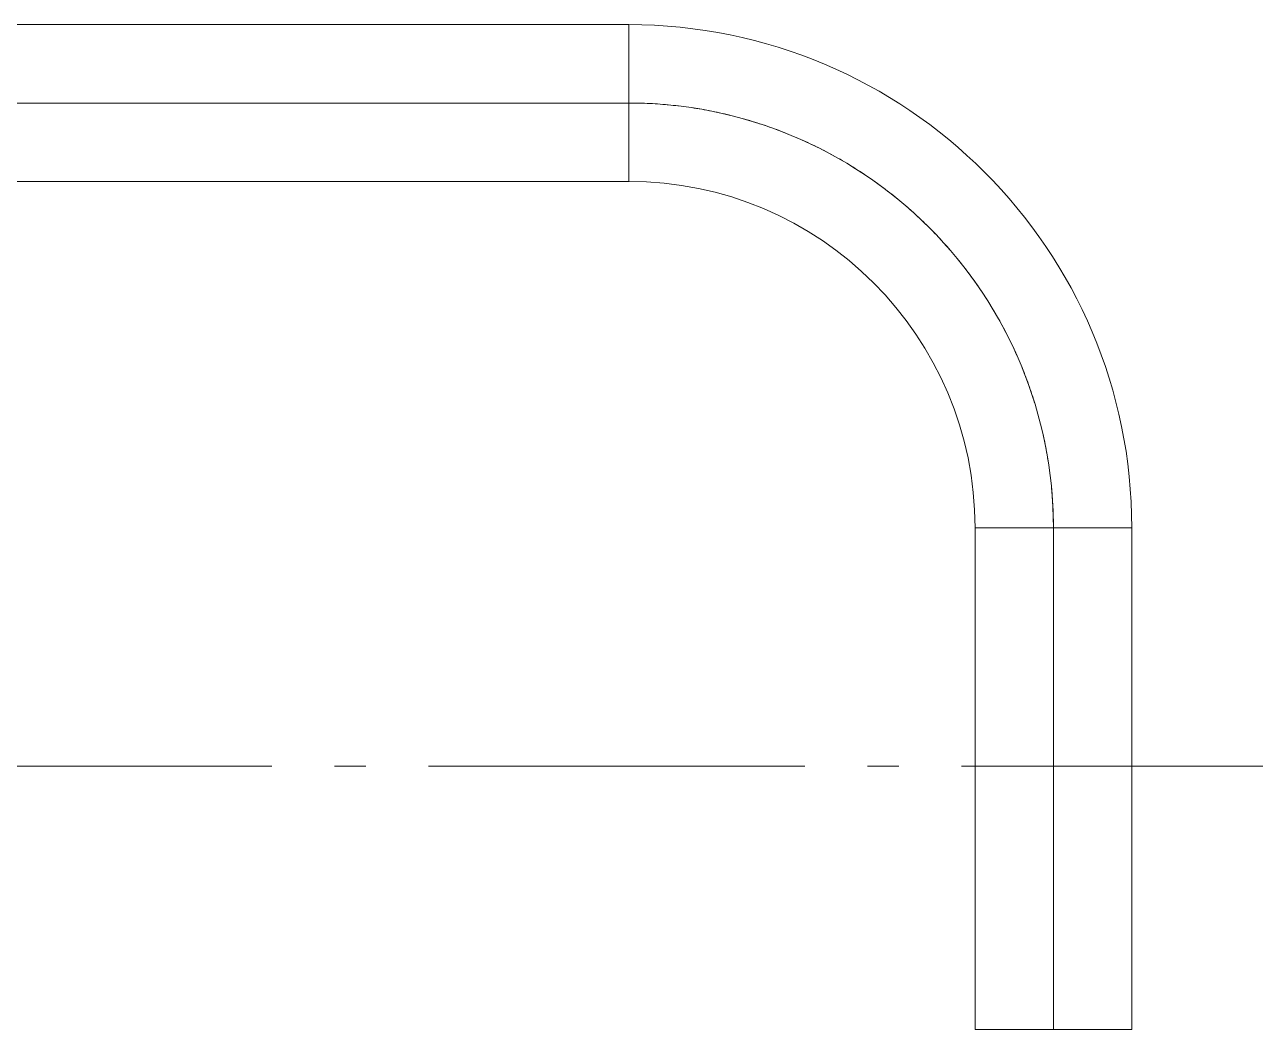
# Model space of a CAD drawing. Header units: millimetres. Extents: x -187347 to 135007, y -6415 to 292048.
# Drawn here: x -31480 to -27554, y 19216 to 22421 of the extents above; entities that cross this region are included whole.
import ezdxf

# ---------------------------------------------------------------- set-up
doc = ezdxf.new("R2010")
doc.units = ezdxf.units.MM
doc.header["$LTSCALE"] = 100
doc.linetypes.add('CENTER', pattern=[50.8, 31.75, -6.35, 6.35, -6.35])
doc.linetypes.add('Z_LINE-CNTR', pattern=[17, 12, -2, 1, -2])
doc.layers.get('0').update_dxf_attribs({"lineweight": 18})
doc.layers.add('Layout Kromeka', color=1, linetype='Continuous', lineweight=5)
doc.layers.add('S-GRID', color=7, linetype='Continuous', lineweight=5)

# ---------------------------------------------------------------- blocks, each defined once
blk = doc.blocks.new('*U1689')
at = {"ltscale": 10}
for p, q in [((-1100, 11205), (-2700, 11205)), ((-2700, 11205), (-2700, 10705)), ((-1100, 10705), (-1100, 11205)), ((-2700, 10705), (-1100, 10705)), ((5, 9600), (505, 9600)), ((5, 9600), (5, -2900)), ((505, -2900), (505, 9600))]:
    blk.add_line(p, q, dxfattribs=at)
at = {"color": 4, "linetype": 'CENTER', "ltscale": 10}
blk.add_lwpolyline([(-2700, 10955), (-1100, 10955, -0.414214), (255, 9600), (255, -2900)], format="xyb", dxfattribs=at)
at = {"ltscale": 10}
for radius in [1605, 1105]:
    blk.add_arc((-1100, 9600), radius, 0, 90, dxfattribs=at)
at = {"color": 5, "ltscale": 10}
blk.add_point((-2700, 10955), dxfattribs=at)

msp = doc.modelspace()

# ---------------------------------------------------------------- linework, layer by layer
at = {"color": 4, "linetype": 'Continuous', "ltscale": 20, "elevation": 7321.6}
msp.add_lwpolyline([(-28197.8, 19215.5), (-28197.8, 20815.5, 0.414214), (-29552.8, 22170.5), (-42052.8, 22170.5)], format="xyb", dxfattribs=at)
at = {"layer": 'S-GRID', "color": 152, "linetype": 'Z_LINE-CNTR'}
msp.add_line((-89691.4, 20055), (-18064, 20055), dxfattribs=at)

# ---------------------------------------------------------------- block references
at = {"layer": 'Layout Kromeka', "xscale": -1, "rotation": 270}
msp.add_blockref('*U1689', (-39152.8, 21915.5, 7321.6), dxfattribs=at)

doc.saveas('drawing.dxf')
